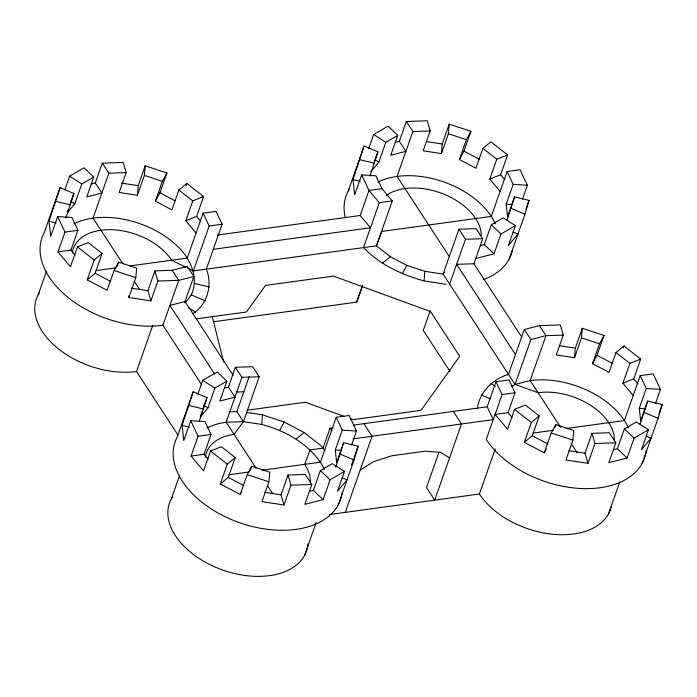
<?xml version="1.0" encoding="UTF-8"?>
<svg xmlns="http://www.w3.org/2000/svg" width="697" height="697" viewBox="0 0 697 697"><rect width="100%" height="100%" fill="white"/><g stroke="black" fill="none" stroke-linecap="round" stroke-linejoin="round"><path stroke-width="1.05" d="M233.155 375.369L185.019 301.531L193.844 276.474L187.293 266.42L172.176 270.288L154.9 270.854L157.87 281.03L150.883 300.86L128.849 297.506L129.032 295.371M122.925 263.91L93.049 218.091L101.884 193.025L95.323 182.971L102.311 163.133L123.16 162.453L126.14 172.621L119.152 192.459L137.414 195.247L138.215 185.646L145.194 165.816L166.914 172.978L159.927 192.816L155.405 201.18L171.906 209.875L178.885 190.037L186.831 183.477L203.594 196.571L196.615 216.41L185.794 220.731L196.118 232.998M128.849 297.506L135.837 277.667L136.638 268.075L118.647 262.133L114.116 270.497L107.129 290.335L87.212 279.845L94.2 260.007L102.145 253.447L88.258 242.591L77.437 246.904L70.449 266.742L57.99 251.931L64.978 232.092L57.659 216.575L71.878 217.455L77.933 230.315L70.946 250.153L75.076 255.067M137.414 195.247L144.392 175.409L145.194 165.816M324.401 469.49A72.601 45.601 19.4 0 0 320.376 462.155C306.48 442.569 284.533 430.493 261.68 424.447L262.481 414.854L246.738 412.45M309.372 491.429L313.406 490.392L320.385 470.553L332.321 463.636L344.475 471.46L330.073 479.806L323.086 499.644L304.842 504.323L311.82 484.485L305.269 474.43L287.992 474.997L290.971 485.164L283.984 505.003L261.95 501.648L268.929 481.81L269.739 472.209L251.739 466.276L247.217 474.64L240.23 494.478L220.313 483.979L227.292 464.15L235.237 457.581L221.358 446.725L210.538 451.046L203.55 470.884L191.083 456.065L198.07 436.226L190.751 420.709L204.97 421.598L211.034 434.449L204.047 454.287L208.176 459.201M446.071 284.271L424.037 280.908L424.839 271.316L406.848 265.374L390.346 256.688L376.458 245.832L193.348 270.924L187.685 268.127M368.774 148.391L373.67 134.504L388.072 126.157L397.752 135.401L390.764 155.239L405.889 151.371L399.329 141.317L406.316 121.478L427.174 120.799L430.154 130.966L423.166 150.805L441.419 153.584L442.22 143.991L449.208 124.153L470.928 131.324L463.941 151.162L459.41 159.526L475.912 168.221L482.899 148.383L490.845 141.813L507.608 154.917L500.62 174.755L489.799 179.068L500.124 191.344M441.419 153.584L448.406 133.746L449.208 124.153M477.288 408.782C479.37 392.045 492.788 379.098 508.488 374.394L524.292 329.489L539.417 325.612L560.266 324.933L563.246 335.1L556.258 354.939L574.52 357.727L575.321 348.125L582.309 328.296L604.02 335.457L597.033 355.296L592.511 363.66L609.012 372.355L615.991 352.516L623.937 345.956L640.7 359.051L633.721 378.889L622.9 383.211L633.224 395.487M613.377 449.765L617.411 448.729L624.399 428.899L636.326 421.981L648.489 429.796L634.087 438.152L627.091 457.981L608.847 462.66L615.834 442.822L609.283 432.767L592.006 433.334L594.977 443.51L587.998 463.339L565.955 459.985L572.943 440.147L573.744 430.554L555.753 424.612L551.222 432.976L544.244 452.815L524.318 442.325L531.306 422.487L539.251 415.926L525.364 405.07L514.543 409.383L507.555 429.221L495.097 414.41L508.052 412.633L512.182 417.547M574.52 357.727L581.498 337.888L582.309 328.296M57.659 216.575L50.672 236.405L49.008 221.237L60.081 187.624L73.882 193.47L65.954 217.786M184.731 302.82C202.862 286.894 192.599 259.511 176.96 245.797A72.601 45.558 19.4 0 0 93.067 218.109A72.601 45.575 19.4 0 0 73.908 223.798M192.869 313.789C207.305 304.615 212.855 284.768 206.312 269.147L222.116 224.251L216.061 211.391L203.097 213.169L187.284 258.073L130.034 265.914M190.751 420.709L183.773 440.548L182.1 425.379L193.182 391.758L206.974 397.612L199.394 420.936M522.497 199.133L527.385 185.254L520.067 169.728L507.111 171.506L491.298 216.41L381.782 231.413L376.458 245.832L392.272 200.936L381.947 188.652L375.883 175.801L361.673 174.912L354.686 194.751L353.013 179.582L364.095 145.961L377.896 151.815L369.959 176.123M335.71 467.042L343.638 442.726L358.136 446.219L354.05 460.003L338.237 504.898M506.972 220.252L514.552 196.929L529.058 200.422L524.963 214.206L509.15 259.101M640.073 424.386L647.652 401.071L662.15 404.556L658.055 418.339L642.242 463.244M60.081 187.624L44.268 232.519A87.63 55.028 19.4 0 0 69.534 298.63A87.63 55.028 19.4 0 0 162.915 325.246L201.877 385.014M64.769 190.046L69.656 176.167L84.058 167.811L93.746 177.064L86.759 196.903L101.884 193.025L108.863 173.187L102.311 163.133M38.239 294.683L46.533 271.133M67.243 212.324L68.289 209.344M70.04 204.387L73.882 193.47M67.557 212.524L74.823 203.82L81.81 183.982L93.746 177.064M87.212 279.845L95.158 273.276L102.145 253.447M117.253 266.106L118.647 262.133M155.405 201.18L162.384 181.351L166.914 172.978M150.883 300.86L147.912 290.693L154.9 270.854M186.134 185.454L186.831 183.477M185.794 220.731L192.773 200.893L203.594 196.571M177.927 434.998L136.534 371.501L152.756 325.429M162.915 325.246L178.728 280.342L172.176 270.288M193.348 270.924L209.161 226.02L203.097 213.169M193.182 391.758L177.369 436.662A87.63 55.028 19.4 0 0 241.354 523.316A87.63 55.028 19.4 0 0 342.227 492.152M197.861 394.188L202.749 380.301L217.15 371.954L226.839 381.198L219.851 401.036L234.967 397.168L228.416 387.114L235.403 367.275L252.68 366.709L259.232 376.763L243.419 421.668L234.061 434.37A54.453 34.197 19.4 0 0 205.388 457.145M171.331 498.825L179.626 475.276M200.344 416.457L202.086 411.5M203.132 408.52L206.974 397.612M200.649 416.658L207.924 407.954L214.911 388.124L226.839 381.198M235.403 367.275L241.955 377.33L226.142 422.234L256.017 468.053M261.68 424.447L243.419 421.668L236.867 411.613L249.151 376.737M220.313 483.979L228.259 477.419L235.237 457.581M348.282 190.865L364.095 145.961M250.345 470.24L251.739 466.276M374.751 160.746L377.896 151.815M370.909 171.654L378.837 162.157L385.824 142.327L397.752 135.401M213.291 249.308L370.482 227.771L360.157 215.495L368.983 190.429L361.673 174.912M381.947 188.652L368.983 190.429L379.307 202.705L363.503 247.609C379.76 264.485 401.664 274.749 424.037 280.908M283.984 505.003L281.004 494.835L287.992 474.997M406.316 121.478L412.877 131.533L397.063 176.437L449.487 256.844M213.369 321.77L356.629 302.141L362.396 285.761M362.667 285.674L356.629 302.141M333.183 427.88L330.003 428.315L323.016 448.154L310.06 449.931L304.737 464.35A54.453 34.197 19.4 0 1 310.383 482.411M351.576 444.939L356.472 431.051L349.153 415.525L336.198 417.303L320.385 462.207L262.063 470.196M343.638 442.726L336.651 462.564L335.266 450.001L342.253 430.162L336.198 417.303M304.606 555.352L316.142 522.593M344.475 471.46L337.487 491.289L347.062 479.832L342.131 477.75M351.506 465.065L358.136 446.219M459.41 159.526L466.398 139.688L470.928 131.324M345.268 512.391L372.085 436.244L363.886 423.671M430.119 310.958L423.262 330.413L450.018 371.449M521.731 337.095L473.908 263.754L482.742 238.688L476.182 228.633L458.905 229.2L443.092 274.095L515.039 384.448L538.067 392.707A54.453 34.197 19.4 0 1 614.388 440.757M449.652 284.149L465.465 239.254L458.905 229.2M489.799 179.068L496.787 159.23L507.608 154.917M480.285 245.632L484.319 244.595L491.298 224.756L503.234 217.839L515.388 225.662L508.401 245.492L517.976 234.035L513.053 231.944M514.552 196.929L507.564 216.767L506.188 204.204L513.175 184.365L507.111 171.506M475.755 258.526L494.007 253.847L500.986 234.009L515.388 225.662M438.892 452.37L426.494 487.569L434.684 500.132L461.501 423.985L453.311 411.422M525.913 209.344L529.058 200.422M353.03 438.849L493.258 419.638L487.194 406.778L496.02 381.712L508.984 379.935L515.039 392.794L508.052 412.633M496.02 381.712L502.084 394.572L486.271 439.476A87.63 55.028 19.4 0 0 578.397 488.362A87.63 55.028 19.4 0 0 646.232 450.489M511.371 386.574L515.039 384.448L530.853 339.544L524.292 329.489M329.298 514.578L479.397 494.007L495.262 448.964M524.318 442.325L532.264 435.756L539.251 415.926M554.707 427.592L555.753 424.612M592.511 363.66L599.49 343.83L604.02 335.457M587.998 463.339L585.018 453.172L592.006 433.334M623.24 347.934L623.937 345.956M622.9 383.211L629.879 363.372L640.7 359.051M655.589 403.275L660.477 389.388L653.167 373.871L640.203 375.648L624.39 420.552L566.077 428.533M647.652 401.071L640.665 420.91L639.28 408.337L646.267 388.499L640.203 375.648M608.62 513.698L619.799 481.958M648.489 429.796L641.501 449.635L651.076 438.178L646.145 436.087M659.005 413.487L662.15 404.556M240.23 494.478L241.737 491.69M279.671 430.389L284.202 422.025L304.119 432.515L320.881 445.618L325.081 450.611M402.317 273.738L406.848 265.374M544.244 452.815L546.256 449.095M444.346 272.405L443.092 274.095L424.839 271.316M382.4 263.248L390.346 256.688M296.173 439.075L304.119 432.515M360.14 470.153L373.792 461.588L391.801 455.768L425.336 451.168L440.861 452.397L449.556 457.903M91.272 184.017L95.323 182.971M395.277 142.354L399.329 141.317M193.844 276.474L178.728 280.342L157.87 281.03M185.019 301.531L169.902 305.408L214.772 374.228M224.356 388.151L228.416 387.114M530.853 339.544L545.969 335.666L563.246 335.1M515.039 384.448L530.156 380.571A72.601 45.593 19.4 0 1 628.398 427.853M209.161 226.02L222.116 224.251M379.307 202.705L392.272 200.936M217.351 235.063L360.157 215.495M95.898 270.593L116.172 267.814M196.223 318.877L246.494 311.995L265.54 285.404L333.445 276.099L430.528 311.55L459.706 356.298L420.979 410.359L353.074 419.664L350.025 418.548M247.566 410.15L305.33 402.23L343.935 416.327M198.07 436.226L211.034 434.449M502.084 394.572L515.039 392.794M353.301 425.126L487.194 406.778M191.083 456.065L204.047 454.287M228.999 474.727L249.265 471.947M533.013 433.072L553.279 430.293M64.978 232.092L77.933 230.315M57.99 251.931L70.946 250.153M412.877 131.533L430.154 130.966M473.908 263.754L456.631 264.32L515.466 354.555M243.419 421.668L226.142 422.234A72.601 45.601 19.4 0 0 207 427.932M108.863 173.187L126.14 172.621M465.465 239.254L482.742 238.688M241.955 377.33L259.232 376.763M236.292 392.019L243.854 391.775M229.313 411.857L236.867 411.613M594.977 443.51L615.834 442.822M290.971 485.164L311.82 484.485M513.175 184.365L527.385 185.254M506.188 204.204L512.278 204.578M646.267 388.499L660.477 389.388M639.28 408.337L645.37 408.721M342.253 430.162L356.472 431.051M335.266 450.001L341.364 450.375M426.486 141.596L442.22 143.991M121.426 183.093L138.215 185.646M559.578 345.729L575.321 348.125M131.803 288.236L147.912 290.693M568.909 450.715L585.018 453.172M264.895 492.378L281.004 494.835M360 159.744L374.507 163.229M353.013 179.582L360.271 181.325M55.995 201.407L70.493 204.892M49.008 221.237L56.257 222.988M194.733 283.487L209.231 286.981M189.087 405.541L203.585 409.034M182.1 425.379L189.349 427.122M448.406 133.746L466.398 139.688M144.392 175.409L162.384 181.351M581.498 337.888L599.49 343.83M114.116 270.497L135.837 277.667M551.222 432.976L572.943 440.147M262.481 414.854L284.202 422.025M247.217 474.64L268.929 481.81M511.162 208.351L524.963 214.206M644.263 412.485L658.055 418.339M481.374 394.999L490.244 398.762M191.344 294.909L205.136 300.764M340.249 454.148L354.05 460.003M185.794 267.195L171.645 260.216A54.453 34.197 19.4 0 0 114.665 229.862A54.453 34.197 19.4 0 0 72.288 253.011M463.941 151.162L479.118 159.151M597.033 355.296L612.21 363.294M159.927 192.816L175.104 200.814M532.264 435.756L547.851 443.972M95.158 273.276L110.745 281.492M228.259 477.419L243.837 485.626M373.67 134.504L385.824 142.327M375.361 159.927L378.837 162.157M490.949 383.542L495.288 386.338M69.656 176.167L81.81 183.982M70.484 201.024L74.823 203.82M188.617 307.752L195.569 312.221M202.749 380.301L214.911 388.124M203.576 405.166L207.924 407.954M482.899 148.383L496.787 159.23M615.991 352.516L629.879 363.372M514.543 409.383L531.306 422.487M178.885 190.037L192.773 200.893M77.437 246.904L94.2 260.007M210.538 451.046L227.292 464.15M491.298 224.756L500.986 234.009M484.319 244.595L494.007 253.847M624.399 428.899L634.087 438.152M617.411 448.729L627.091 457.981M320.385 470.553L330.073 479.806M313.406 490.392L323.086 499.644M500.62 174.755L504.776 179.695M633.721 378.889L637.868 383.829M196.615 216.41L200.762 221.35M330.003 428.315L332.068 430.772M539.417 325.612L545.969 335.666L530.156 380.571L560.623 427.305M571.305 443.684L577.247 452.789M134.199 281.205L139.539 289.403M267.3 485.347L272.64 493.537M212.28 316.682L223.632 361.917M512.434 250.441A87.63 55.028 19.4 0 1 483.335 279.619M345.311 217.76A87.63 55.028 19.4 0 1 349.319 189.079M386.243 195.465A54.453 34.197 19.4 0 1 445.697 194.933A54.453 34.197 19.4 0 1 481.296 236.614M377.905 182.126A72.601 45.593 19.4 0 1 495.332 223.781M136.534 371.501A72.601 45.593 19.4 0 1 58.025 348.544A72.601 45.593 19.4 0 1 39.25 292.958M611.557 505.534A72.601 45.593 19.4 0 1 553.906 534.364A72.601 45.593 19.4 0 1 479.397 494.007M307.996 543.939A72.601 45.593 19.4 0 1 223.493 570.32A72.601 45.593 19.4 0 1 172.342 497.1"/></g></svg>
